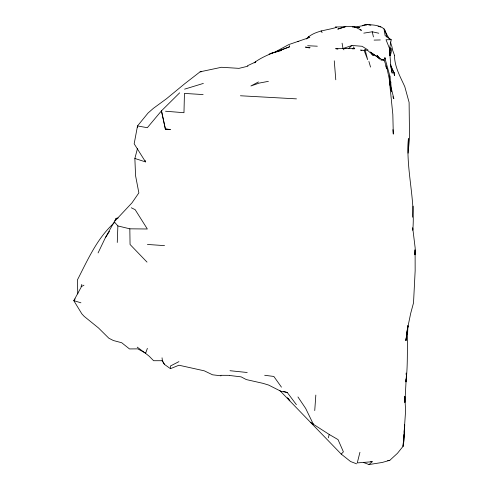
<?xml version="1.0" encoding="UTF-8"?>
<svg xmlns="http://www.w3.org/2000/svg" width="489" height="489" viewBox="0 0 489 489"><rect width="100%" height="100%" fill="white"/><g stroke="black" fill="none" stroke-linecap="round" stroke-linejoin="round"><path stroke-width="0.73" d="M406.5 373.303L404.904 402.398M404.794 402.38L404.813 396.365L405.595 410.687L404.14 432.258M412.685 230.074L412.71 227.843L415.198 248.204L414.923 254.818M412.802 230.032C415.503 199.31 405.705 169.31 408.401 138.558L408.113 153.155L409.537 137.525L409.104 102.403L404.782 86.639C400.21 76.602 394.525 66.767 394.482 55.373M405.998 378.963L405.913 381.927C408.284 363.272 406.695 344.445 408.009 325.735M406.121 374.525L406.163 373.046M384.886 59.09L384.935 57.629L384.977 59.059M117.262 242.489L117.88 225.942L114.683 222.281M389.476 84.224L389.794 75.862L391.475 91.871L390.888 89.047M414.923 254.445L415.106 249.873L415.155 270.741L413.523 302.856L410.662 313.473L407.575 328.382L405.931 340.546L407.789 325.705M389.501 85.129L389.904 76.162L384.88 58.093M412.49 217.22L413.132 206.169M314.739 410.589L315.833 395.081M403.572 439.666L403.064 446.329L397.429 453.327L389.812 460.314L382.196 462.466L369.012 464.55L363.425 462.453M403.688 438.181L403.975 434.476M389.519 55.269L390.46 47.739L389.476 55.153M390.76 52.788L390.387 55.636L392.172 47.47L390.411 41.962M405.931 340.546L407.875 326.255L407.575 328.382M390.509 83.289L390.809 81.895L390.845 86.535L393.847 98.692L392.844 96.736M362.6 25.715L365.149 24.45C371.395 24.963 378.932 24.566 383.993 28.857L385.13 35.575L391.224 39.725L389.378 49.517M359.935 452.294L357.27 462.912L372.227 461.732L369.012 464.55M328.351 437.826L329.207 434.452L310.698 422.545L279.928 390.662M313.241 424.006L305.668 408.419L297.942 396.952M118.124 218.045L116.205 218.302L114.909 221.046L131.981 202.849L138.864 192.886L135.569 175.728L134.866 158.46L137.519 148.375M221.04 375.815L212.556 374.806L204.292 370.833L178.974 365.222L170.447 368.669L164.469 364.409L162.403 360.717L153.613 360.717L149.267 356.292L145.588 353.364L147.372 348.357M81.082 286.468L81.834 284.409M98.075 252.935L105.367 237.727L116.205 218.302M105.367 237.727L109.469 231.37M75.141 298.895L73.802 300.649L81.84 313.846L84.194 316.383L98.466 327.936L108.864 338.235L113.381 340.521L121.718 342.746L129.499 348.938L137.776 348.865L145.276 352.966M306.31 38.998C314.06 30.636 326.359 30.532 336.634 27.353L335.417 27.029L345.796 26.754M114.389 222.703C97.128 238.149 87.8 259.763 77.403 279.94L77.782 293.913M313.143 423.969L310.698 422.545L341.206 454.079L343.406 451.854L338.033 439.605L329.207 434.452M179.665 92.824L161.468 110.844L147.336 127.696L137.507 125.954L134.169 143.797L145.545 161.902L134.866 158.46M254.219 62.696C264.653 54.957 277.495 51.363 289.512 46.828L289.402 45.593M348.461 48.704L351.946 45.471L362.074 46.284L367.942 49.939M254.696 62.873L255.814 61.877L247.446 65.758M361.939 50.581L360.564 50.074L364.109 50.404L365.045 49.627L368.101 50.789L373.449 55.544L371.823 54.505M247.911 66.192L238.974 68.356L221.511 67.274L200.105 71.81L184.983 83.521L166.443 98.784L153.369 108.356L148.039 113.045L137.507 125.954L137.684 127.409M83.949 285.179L81.553 286.493L73.802 300.649L80.917 302.807M274.042 52.592L288.779 44.591L309.8 37.384L308.266 36.724M258.479 81.938L250.9 85.991L259.054 83.124L268.382 81.339M178.931 361.634L170.404 366.023L170.447 368.669M269.066 54.126L272.88 52.623M276.908 51.693L289.512 46.828M342.092 43.209L342.997 48.527L351.946 45.471M344.873 26.889L337.771 29.12L346.243 26.333L354.494 26.736L361.524 30.275L360.106 29.908M184.597 89.151L203.357 83.417M271.591 53.368L273.021 52.946M274.451 52.531L281.591 50.44M354.348 27.219L366.579 25.018M363.804 33.136L372.227 31.791L378.779 33.221M387.655 460.656L389.812 460.314M380.326 39.951L374.109 40.098M356.854 27.647L359.788 27.372L352.428 27.029M352.459 48.857L354.708 48.704L353.327 46.907M381.065 60.165L384.152 60.013L387.154 69.102L389.213 78.686L392.832 114.469L393.297 134.102L392.911 129.628M200.105 71.81L201.431 71.749M335.766 48.686L342.557 48.545M391.224 39.725L386.017 39.725L389.372 48.075L390.735 64.841L392.196 73.191L390.992 67.519M220.814 375.314L229.194 375.338M117.88 225.942L129.829 228.821L147.33 228.993L135.16 209.671L131.278 207.77M345.931 48.521L354.708 48.704M342.997 48.527L345.906 48.655M297.391 41.541L298.828 41.608M307.63 45.734L317.318 46.198M240.429 95.765L296.462 98.864M309.604 47.659L309.616 47.989L305.436 47.097L310.124 47.69M203.118 94.573L184.445 93.417L183.974 112.708L165.539 111.229M147.421 244.451L164.518 245.625M165.392 129.2L170.429 129.597L165.343 128.796L161.468 110.844L165.392 129.2L165.343 128.796M229.445 375.466L241.126 376.86L246.322 379.586L262.984 383.339L268.644 385.069L280.924 391.286L287.281 392.502L296.389 404.678M229.989 370.711L247.202 372.502M264.677 375.277L273.852 376.457L281.45 387.147M365.149 24.45L367.3 24.731M368.737 24.915L370.888 25.196M162.036 357.814L162.403 360.717M370.741 461.5L372.227 461.732M381.585 59.585L384.152 60.013L380.222 58.912L370.332 52.103L380.222 58.912M378.034 26.412L380.888 26.95M335.772 48.735L337.923 49.151M283.699 391.426L287.281 392.502M356.634 463.841L350.564 461.524L341.206 454.079M137.244 347.153L145.588 353.364M378.559 57.751L379.861 58.961M147.012 262.104L130.056 244.482L129.829 228.821M364.109 50.404L367.642 59.646L365.045 49.627M379.831 58.784L377.031 55.281L379.849 58.857M287.648 398.028L289.849 400.809L287.544 397.85M343.095 48.692L343.95 49.835M383.993 28.857L385.381 30.813L386.976 37.176M162.11 360.674L164.469 364.409M384.916 31.235L389.44 39.089M390.949 66.877L393.981 72.684L394.489 75.618L393.81 72.109L393.981 72.684L390.393 64.682L390.693 66.101M321.09 30.697L322.098 32.671M385.656 65.838L386.414 67.647M386.188 67.219L386.707 68.497M392.001 48.454L394.452 55.214M145.123 160.471L145.545 161.902M368.895 61.437L370.546 67.079M372.227 31.791L373.449 36.938M334.268 60.813L335.784 79.78M404.709 424.855L404.269 438.89L403.064 446.329L404.709 424.855"/></g></svg>
